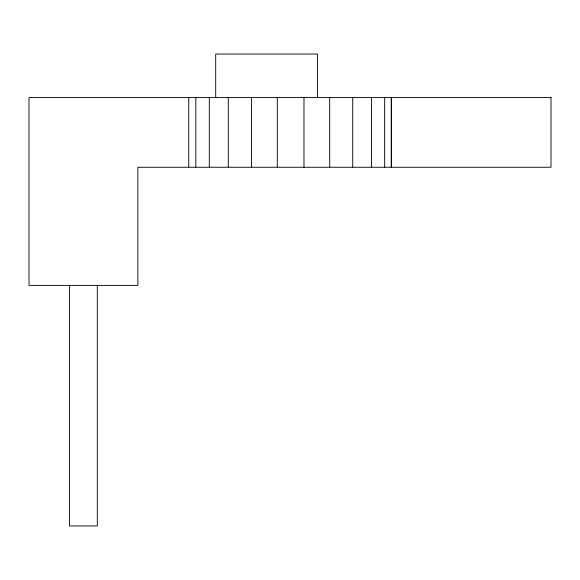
<?xml version="1.0" encoding="UTF-8"?>
<svg xmlns="http://www.w3.org/2000/svg" width="580" height="580" viewBox="0 0 580 580"><rect width="100%" height="100%" fill="white"/><g stroke="black" fill="none" stroke-linecap="round" stroke-linejoin="round"><path stroke-width="0.87" d="M391.413 97.585L391.413 167.257M391.246 97.585L391.246 167.257M384.671 97.585L384.671 167.257M371.476 97.585L371.476 167.257M352.727 97.585L352.727 167.257M329.701 97.585L329.701 167.257M317.485 97.585L317.485 54.042L215.702 54.042L215.702 97.585M303.978 97.585L303.978 167.257M277.298 97.585L277.298 167.257M251.481 97.585L251.481 167.257M228.295 97.585L228.295 167.257M209.307 97.585L209.307 167.257M195.823 97.585L195.823 167.257M188.754 97.585L188.754 167.257M97.309 285.375L97.309 525.958L69.549 525.958L69.549 285.375M551 97.585L29 97.585L29 285.375L137.866 285.375L137.866 167.257L551 167.257L551 97.585"/></g></svg>
